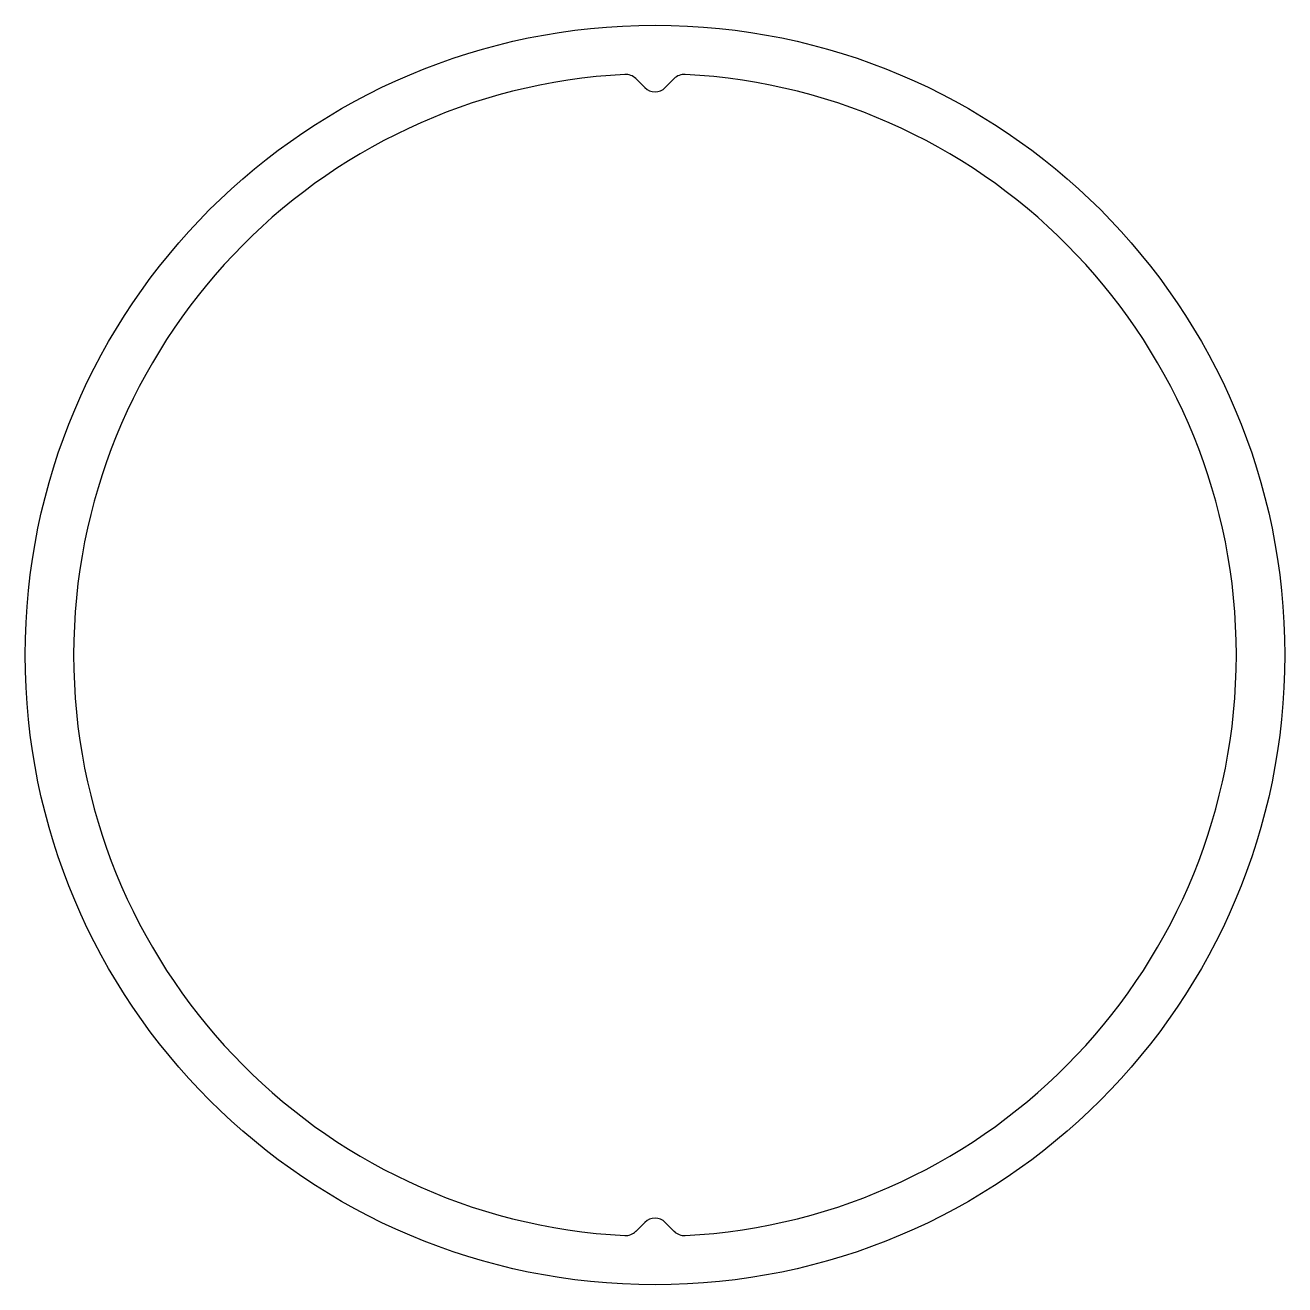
# Model space of a CAD drawing. Extents: x 1295.5 to 1321.5, y 1010.9 to 1036.9.
import ezdxf

# ---------------------------------------------------------------- set-up
doc = ezdxf.new("R2010")
doc.units = 0
doc.layers.get('0').update_dxf_attribs({"linetype": 'CONTINUOUS'})

msp = doc.modelspace()

# ---------------------------------------------------------------- linework, layer by layer
for p, q in [((1308.12, 1035.814), (1308.304, 1035.63)), ((1308.728, 1035.63), (1308.912, 1035.814)), ((1308.304, 1012.206), (1308.12, 1012.021)), ((1308.912, 1012.021), (1308.728, 1012.206))]:
    msp.add_line(p, q)
msp.add_circle((1308.516, 1023.918), 13)
for centre, radius, start, end in [((1308.516, 1023.918), 12, 92.9809, 267.0191), ((1307.907, 1035.602), 0.3, 45, 92.9809), ((1309.124, 1035.602), 0.3, 87.0191, 135), ((1308.516, 1023.918), 12, 272.9809, 87.0191), ((1308.516, 1035.842), 0.3, 225, 315), ((1308.516, 1011.994), 0.3, 45, 135), ((1307.907, 1012.234), 0.3, 267.0191, 315), ((1309.124, 1012.234), 0.3, 225, 272.9809)]:
    msp.add_arc(centre, radius, start, end)

doc.saveas('drawing.dxf')
